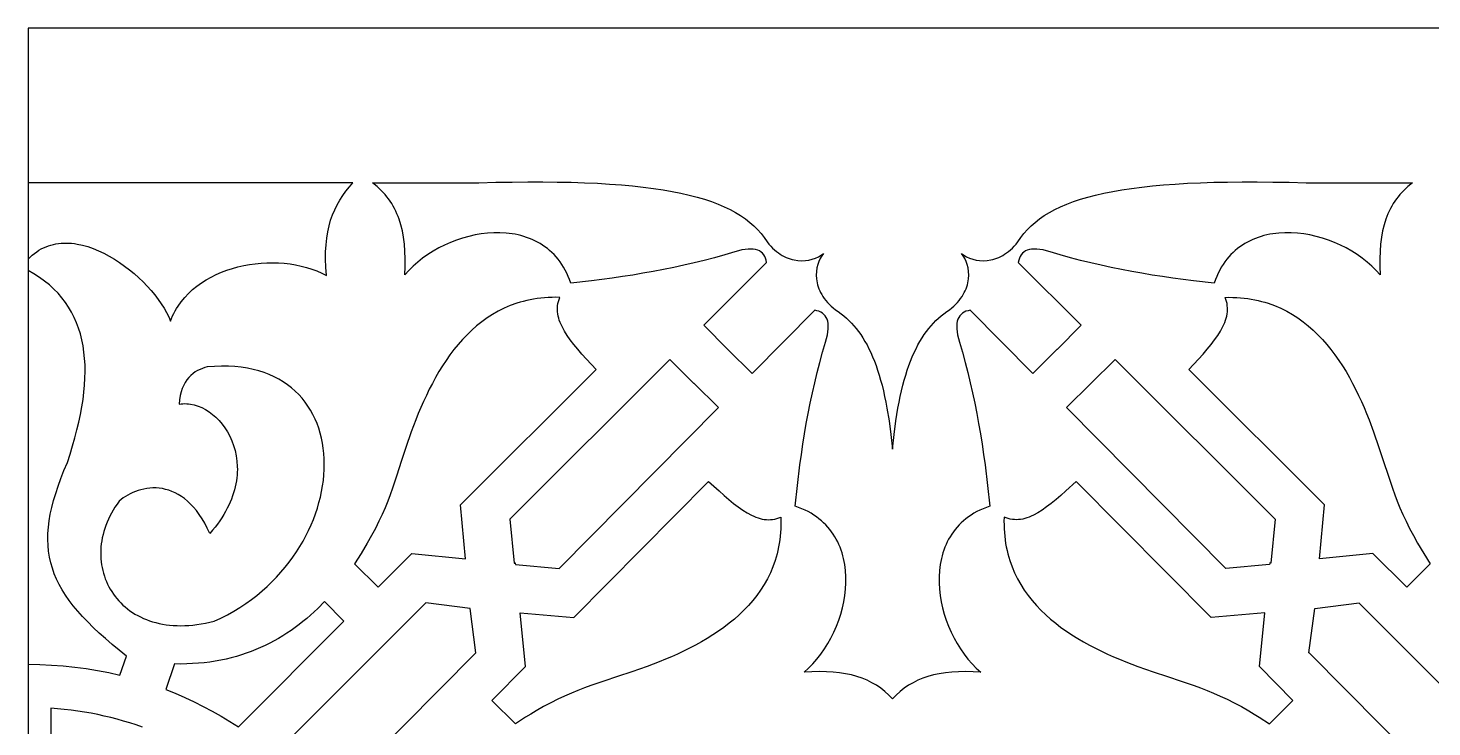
# Model space of a CAD drawing. Extents: x -54 to 62, y -138 to -98.
# Drawn here: x -54.48 to -26.77, y -112 to -98.2 of the extents above; entities that cross this region are included whole.
import ezdxf

# ---------------------------------------------------------------- set-up
doc = ezdxf.new("R2010")
doc.units = 0
doc.header["$MEASUREMENT"] = 0
doc.layers.get('0').update_dxf_attribs({"linetype": 'CONTINUOUS'})
doc.layers.add('LAYER_1', color=18, linetype='CONTINUOUS')

msp = doc.modelspace()

# ---------------------------------------------------------------- linework, layer by layer
msp.add_line((-54.476, -98.203), (-54.476, -138.189))
at = {"layer": 'LAYER_1'}
for points in [[(61.942, -98.203), (-54.476, -98.203)], [(-49.205, -114.137), (-45.648, -110.545), (-45.638, -110.533), (-45.75, -109.659), (-46.625, -109.551), (-46.637, -109.561), (-50.21, -113.138)], [(-25.63, -114.137), (-29.188, -110.545), (-29.198, -110.533), (-29.085, -109.659), (-28.211, -109.551), (-28.199, -109.561), (-24.625, -113.138)], [(-52.217, -112.002), (-52.34, -111.96), (-52.465, -111.92), (-52.59, -111.882), (-52.717, -111.846), (-52.844, -111.813), (-52.972, -111.783), (-53.101, -111.755), (-53.232, -111.729), (-53.363, -111.706), (-53.494, -111.686), (-53.627, -111.668), (-53.761, -111.653), (-53.895, -111.64), (-54.03, -111.63), (-54.03, -112.247)]]:
    msp.add_lwpolyline(points, dxfattribs=at)
for points in [[(-53.296, -101.255), (-54.35, -101.255), (-54.476, -101.255), (-54.476, -102.766), (-54.435, -102.725), (-54.393, -102.686), (-54.35, -102.651), (-54.306, -102.619), (-54.261, -102.59), (-54.216, -102.563), (-54.169, -102.54), (-54.122, -102.519), (-54.074, -102.501), (-54.025, -102.486), (-53.976, -102.473), (-53.926, -102.463), (-53.875, -102.455), (-53.824, -102.45), (-53.773, -102.447), (-53.721, -102.447), (-53.668, -102.448), (-53.616, -102.452), (-53.563, -102.458), (-53.51, -102.466), (-53.403, -102.488), (-53.296, -102.518), (-53.19, -102.555), (-53.083, -102.599), (-52.978, -102.648), (-52.873, -102.704), (-52.77, -102.765), (-52.669, -102.83), (-52.571, -102.9), (-52.475, -102.974), (-52.382, -103.051), (-52.292, -103.131), (-52.206, -103.213), (-52.124, -103.298), (-52.047, -103.384), (-51.975, -103.471), (-51.908, -103.558), (-51.847, -103.646), (-51.792, -103.733), (-51.743, -103.819), (-51.701, -103.904), (-51.666, -103.988), (-51.645, -103.936), (-51.623, -103.885), (-51.598, -103.835), (-51.572, -103.786), (-51.545, -103.739), (-51.516, -103.693), (-51.452, -103.604), (-51.383, -103.52), (-51.309, -103.441), (-51.229, -103.367), (-51.144, -103.298), (-51.055, -103.234), (-50.961, -103.174), (-50.864, -103.119), (-50.763, -103.069), (-50.66, -103.024), (-50.553, -102.984), (-50.444, -102.948), (-50.334, -102.917), (-50.221, -102.892), (-50.108, -102.871), (-49.993, -102.854), (-49.878, -102.843), (-49.763, -102.837), (-49.647, -102.835), (-49.533, -102.838), (-49.419, -102.847), (-49.307, -102.86), (-49.196, -102.877), (-49.087, -102.9), (-48.98, -102.928), (-48.876, -102.96), (-48.775, -102.997), (-48.677, -103.039), (-48.584, -103.086), (-48.597, -102.922), (-48.604, -102.767), (-48.604, -102.62), (-48.596, -102.482), (-48.583, -102.351), (-48.563, -102.226), (-48.537, -102.109), (-48.505, -101.997), (-48.467, -101.89), (-48.424, -101.789), (-48.376, -101.692), (-48.323, -101.599), (-48.265, -101.509), (-48.202, -101.422), (-48.135, -101.337), (-48.064, -101.255), (-49.95, -101.255)], [(-37.418, -111.446), (-37.491, -111.37), (-37.569, -111.3), (-37.649, -111.235), (-37.734, -111.177), (-37.823, -111.125), (-37.917, -111.078), (-38.015, -111.038), (-38.119, -111.003), (-38.227, -110.973), (-38.342, -110.949), (-38.462, -110.931), (-38.588, -110.917), (-38.721, -110.91), (-38.861, -110.907), (-39.007, -110.909), (-39.161, -110.917), (-39.072, -110.837), (-38.988, -110.751), (-38.908, -110.659), (-38.832, -110.561), (-38.76, -110.459), (-38.694, -110.353), (-38.632, -110.243), (-38.576, -110.129), (-38.525, -110.012), (-38.479, -109.893), (-38.44, -109.772), (-38.406, -109.65), (-38.379, -109.526), (-38.358, -109.403), (-38.344, -109.279), (-38.337, -109.155), (-38.337, -109.033), (-38.344, -108.912), (-38.359, -108.793), (-38.37, -108.734), (-38.382, -108.676), (-38.396, -108.619), (-38.413, -108.562), (-38.431, -108.507), (-38.451, -108.452), (-38.474, -108.398), (-38.499, -108.346), (-38.526, -108.294), (-38.555, -108.243), (-38.586, -108.194), (-38.619, -108.146), (-38.655, -108.099), (-38.693, -108.054), (-38.733, -108.01), (-38.776, -107.968), (-38.821, -107.927), (-38.868, -107.888), (-38.918, -107.85), (-38.971, -107.815), (-39.025, -107.781), (-39.083, -107.749), (-39.143, -107.719), (-39.205, -107.691), (-39.27, -107.665), (-39.337, -107.641), (-39.294, -107.232), (-39.244, -106.824), (-39.216, -106.621), (-39.186, -106.418), (-39.153, -106.215), (-39.119, -106.012), (-39.081, -105.81), (-39.041, -105.608), (-38.999, -105.406), (-38.953, -105.204), (-38.905, -105.003), (-38.853, -104.802), (-38.798, -104.601), (-38.739, -104.401), (-38.719, -104.328), (-38.703, -104.26), (-38.692, -104.197), (-38.686, -104.138), (-38.685, -104.084), (-38.688, -104.035), (-38.696, -103.99), (-38.708, -103.95), (-38.725, -103.914), (-38.745, -103.882), (-38.77, -103.854), (-38.799, -103.83), (-38.831, -103.81), (-38.868, -103.794), (-38.908, -103.782), (-38.952, -103.774), (-40.185, -105.021), (-40.664, -104.549), (-40.666, -104.546), (-41.142, -104.069), (-39.901, -102.829), (-39.91, -102.786), (-39.922, -102.746), (-39.938, -102.71), (-39.958, -102.677), (-39.982, -102.649), (-40.01, -102.624), (-40.042, -102.603), (-40.078, -102.587), (-40.119, -102.575), (-40.164, -102.568), (-40.213, -102.565), (-40.267, -102.566), (-40.325, -102.573), (-40.388, -102.584), (-40.456, -102.6), (-40.529, -102.621), (-40.729, -102.68), (-40.93, -102.736), (-41.131, -102.789), (-41.332, -102.839), (-41.533, -102.885), (-41.734, -102.929), (-41.936, -102.97), (-42.138, -103.008), (-42.341, -103.044), (-42.543, -103.078), (-42.746, -103.109), (-42.95, -103.138), (-43.357, -103.19), (-43.766, -103.236), (-43.79, -103.168), (-43.816, -103.104), (-43.845, -103.041), (-43.875, -102.982), (-43.908, -102.925), (-43.942, -102.87), (-43.978, -102.818), (-44.015, -102.768), (-44.055, -102.721), (-44.096, -102.676), (-44.138, -102.634), (-44.183, -102.593), (-44.228, -102.556), (-44.275, -102.52), (-44.323, -102.487), (-44.373, -102.456), (-44.423, -102.427), (-44.475, -102.401), (-44.528, -102.376), (-44.582, -102.354), (-44.637, -102.334), (-44.692, -102.316), (-44.749, -102.3), (-44.806, -102.286), (-44.864, -102.274), (-44.923, -102.264), (-45.042, -102.249), (-45.163, -102.243), (-45.285, -102.243), (-45.409, -102.251), (-45.533, -102.266), (-45.656, -102.287), (-45.78, -102.315), (-45.902, -102.349), (-46.023, -102.389), (-46.141, -102.436), (-46.258, -102.487), (-46.371, -102.544), (-46.481, -102.606), (-46.587, -102.674), (-46.689, -102.746), (-46.786, -102.822), (-46.878, -102.903), (-46.963, -102.988), (-47.043, -103.076), (-47.036, -102.912), (-47.034, -102.756), (-47.039, -102.607), (-47.05, -102.467), (-47.066, -102.333), (-47.089, -102.207), (-47.118, -102.087), (-47.154, -101.974), (-47.174, -101.92), (-47.196, -101.867), (-47.219, -101.815), (-47.244, -101.765), (-47.271, -101.716), (-47.3, -101.669), (-47.33, -101.623), (-47.362, -101.577), (-47.395, -101.533), (-47.43, -101.491), (-47.506, -101.408), (-47.589, -101.33), (-47.678, -101.255), (-45.582, -101.255), (-45.248, -101.247), (-44.926, -101.242), (-44.616, -101.239), (-44.318, -101.239), (-44.032, -101.242), (-43.757, -101.248), (-43.494, -101.257), (-43.241, -101.268), (-42.999, -101.283), (-42.768, -101.3), (-42.548, -101.319), (-42.337, -101.342), (-42.136, -101.368), (-41.945, -101.396), (-41.763, -101.428), (-41.591, -101.462), (-41.427, -101.499), (-41.272, -101.54), (-41.126, -101.583), (-40.988, -101.629), (-40.858, -101.678), (-40.736, -101.731), (-40.621, -101.786), (-40.514, -101.844), (-40.414, -101.906), (-40.32, -101.97), (-40.234, -102.038), (-40.154, -102.108), (-40.08, -102.182), (-40.012, -102.259), (-39.95, -102.339), (-39.893, -102.422), (-39.857, -102.466), (-39.821, -102.507), (-39.784, -102.545), (-39.746, -102.579), (-39.708, -102.611), (-39.67, -102.64), (-39.631, -102.666), (-39.593, -102.69), (-39.554, -102.711), (-39.515, -102.73), (-39.476, -102.746), (-39.437, -102.759), (-39.398, -102.771), (-39.359, -102.78), (-39.283, -102.792), (-39.208, -102.796), (-39.136, -102.793), (-39.066, -102.783), (-39, -102.766), (-38.938, -102.745), (-38.88, -102.718), (-38.827, -102.687), (-38.78, -102.652), (-38.815, -102.699), (-38.846, -102.752), (-38.872, -102.81), (-38.893, -102.873), (-38.909, -102.939), (-38.919, -103.009), (-38.922, -103.081), (-38.917, -103.156), (-38.905, -103.232), (-38.896, -103.271), (-38.884, -103.309), (-38.87, -103.348), (-38.854, -103.387), (-38.835, -103.426), (-38.814, -103.465), (-38.79, -103.504), (-38.764, -103.542), (-38.734, -103.58), (-38.702, -103.618), (-38.667, -103.655), (-38.63, -103.692), (-38.589, -103.728), (-38.545, -103.764), (-38.488, -103.801), (-38.433, -103.841), (-38.38, -103.883), (-38.327, -103.927), (-38.277, -103.975), (-38.227, -104.025), (-38.179, -104.078), (-38.133, -104.133), (-38.088, -104.192), (-38.044, -104.254), (-38.001, -104.319), (-37.96, -104.387), (-37.92, -104.458), (-37.882, -104.532), (-37.845, -104.61), (-37.809, -104.691), (-37.775, -104.776), (-37.742, -104.865), (-37.71, -104.956), (-37.68, -105.052), (-37.651, -105.152), (-37.623, -105.255), (-37.597, -105.362), (-37.572, -105.473), (-37.548, -105.588), (-37.526, -105.708), (-37.485, -105.959), (-37.449, -106.227), (-37.418, -106.514), (-37.387, -106.227), (-37.351, -105.959), (-37.31, -105.708), (-37.287, -105.588), (-37.263, -105.473), (-37.238, -105.362), (-37.212, -105.255), (-37.184, -105.152), (-37.155, -105.052), (-37.125, -104.956), (-37.093, -104.865), (-37.06, -104.776), (-37.026, -104.691), (-36.99, -104.61), (-36.953, -104.532), (-36.915, -104.458), (-36.875, -104.387), (-36.834, -104.319), (-36.792, -104.254), (-36.748, -104.192), (-36.702, -104.133), (-36.656, -104.078), (-36.608, -104.025), (-36.559, -103.975), (-36.508, -103.927), (-36.456, -103.883), (-36.402, -103.841), (-36.347, -103.801), (-36.291, -103.764), (-36.247, -103.728), (-36.206, -103.692), (-36.168, -103.655), (-36.133, -103.618), (-36.101, -103.58), (-36.072, -103.542), (-36.045, -103.504), (-36.021, -103.465), (-36, -103.426), (-35.981, -103.387), (-35.965, -103.348), (-35.951, -103.309), (-35.94, -103.271), (-35.93, -103.232), (-35.918, -103.156), (-35.913, -103.081), (-35.916, -103.009), (-35.926, -102.939), (-35.942, -102.873), (-35.963, -102.81), (-35.99, -102.752), (-36.02, -102.699), (-36.055, -102.652), (-36.008, -102.687), (-35.955, -102.718), (-35.897, -102.745), (-35.835, -102.766), (-35.769, -102.783), (-35.699, -102.793), (-35.627, -102.796), (-35.552, -102.792), (-35.476, -102.78), (-35.437, -102.771), (-35.399, -102.759), (-35.36, -102.746), (-35.321, -102.73), (-35.282, -102.711), (-35.243, -102.69), (-35.204, -102.666), (-35.165, -102.64), (-35.127, -102.611), (-35.089, -102.579), (-35.052, -102.545), (-35.015, -102.507), (-34.978, -102.466), (-34.942, -102.422), (-34.886, -102.339), (-34.823, -102.259), (-34.755, -102.182), (-34.682, -102.108), (-34.601, -102.038), (-34.515, -101.97), (-34.422, -101.906), (-34.321, -101.844), (-34.214, -101.786), (-34.099, -101.731), (-33.977, -101.678), (-33.847, -101.629), (-33.709, -101.583), (-33.563, -101.54), (-33.408, -101.499), (-33.244, -101.462), (-33.072, -101.428), (-32.89, -101.396), (-32.699, -101.368), (-32.498, -101.342), (-32.288, -101.319), (-32.067, -101.3), (-31.836, -101.283), (-31.594, -101.268), (-31.341, -101.257), (-31.078, -101.248), (-30.803, -101.242), (-30.517, -101.239), (-30.219, -101.239), (-29.909, -101.242), (-29.587, -101.247), (-29.253, -101.255), (-27.157, -101.255), (-27.247, -101.33), (-27.329, -101.408), (-27.405, -101.491), (-27.44, -101.533), (-27.474, -101.577), (-27.506, -101.623), (-27.536, -101.669), (-27.564, -101.716), (-27.591, -101.765), (-27.616, -101.815), (-27.639, -101.867), (-27.661, -101.92), (-27.681, -101.974), (-27.717, -102.087), (-27.746, -102.207), (-27.769, -102.333), (-27.785, -102.467), (-27.796, -102.607), (-27.801, -102.756), (-27.799, -102.912), (-27.792, -103.076), (-27.872, -102.988), (-27.958, -102.903), (-28.049, -102.822), (-28.146, -102.746), (-28.248, -102.674), (-28.354, -102.606), (-28.464, -102.544), (-28.578, -102.487), (-28.694, -102.436), (-28.813, -102.389), (-28.933, -102.349), (-29.056, -102.315), (-29.179, -102.287), (-29.303, -102.266), (-29.426, -102.251), (-29.55, -102.243), (-29.672, -102.243), (-29.793, -102.249), (-29.912, -102.264), (-29.971, -102.274), (-30.029, -102.286), (-30.086, -102.3), (-30.143, -102.316), (-30.199, -102.334), (-30.253, -102.354), (-30.307, -102.376), (-30.36, -102.401), (-30.412, -102.427), (-30.463, -102.456), (-30.512, -102.487), (-30.56, -102.52), (-30.607, -102.556), (-30.653, -102.593), (-30.697, -102.634), (-30.739, -102.676), (-30.78, -102.721), (-30.82, -102.768), (-30.857, -102.818), (-30.893, -102.87), (-30.928, -102.925), (-30.96, -102.982), (-30.99, -103.041), (-31.019, -103.104), (-31.045, -103.168), (-31.07, -103.236), (-31.478, -103.19), (-31.886, -103.138), (-32.089, -103.109), (-32.292, -103.078), (-32.494, -103.044), (-32.697, -103.008), (-32.899, -102.97), (-33.101, -102.929), (-33.302, -102.885), (-33.504, -102.839), (-33.705, -102.789), (-33.905, -102.736), (-34.106, -102.68), (-34.306, -102.621), (-34.379, -102.6), (-34.447, -102.584), (-34.51, -102.573), (-34.568, -102.566), (-34.622, -102.565), (-34.671, -102.568), (-34.716, -102.575), (-34.757, -102.587), (-34.793, -102.603), (-34.825, -102.624), (-34.853, -102.649), (-34.877, -102.677), (-34.897, -102.71), (-34.913, -102.746), (-34.926, -102.786), (-34.934, -102.829), (-33.694, -104.069), (-34.169, -104.546), (-34.172, -104.549), (-34.65, -105.021), (-35.884, -103.774), (-35.927, -103.782), (-35.967, -103.794), (-36.004, -103.81), (-36.036, -103.83), (-36.065, -103.854), (-36.09, -103.882), (-36.11, -103.914), (-36.127, -103.95), (-36.139, -103.99), (-36.147, -104.035), (-36.15, -104.084), (-36.149, -104.138), (-36.143, -104.197), (-36.132, -104.26), (-36.116, -104.328), (-36.096, -104.401), (-36.037, -104.601), (-35.982, -104.802), (-35.931, -105.003), (-35.882, -105.204), (-35.837, -105.406), (-35.794, -105.608), (-35.754, -105.81), (-35.717, -106.012), (-35.682, -106.215), (-35.65, -106.418), (-35.619, -106.621), (-35.591, -106.824), (-35.541, -107.232), (-35.498, -107.641), (-35.565, -107.665), (-35.63, -107.691), (-35.693, -107.719), (-35.752, -107.749), (-35.81, -107.781), (-35.865, -107.815), (-35.917, -107.85), (-35.967, -107.888), (-36.014, -107.927), (-36.059, -107.968), (-36.102, -108.01), (-36.142, -108.054), (-36.18, -108.099), (-36.216, -108.146), (-36.249, -108.194), (-36.281, -108.243), (-36.31, -108.294), (-36.337, -108.346), (-36.361, -108.398), (-36.384, -108.452), (-36.404, -108.507), (-36.423, -108.562), (-36.439, -108.619), (-36.453, -108.676), (-36.466, -108.734), (-36.476, -108.793), (-36.491, -108.912), (-36.498, -109.033), (-36.498, -109.155), (-36.491, -109.279), (-36.477, -109.403), (-36.456, -109.526), (-36.429, -109.65), (-36.396, -109.772), (-36.356, -109.893), (-36.311, -110.012), (-36.26, -110.129), (-36.203, -110.243), (-36.142, -110.353), (-36.075, -110.459), (-36.004, -110.561), (-35.928, -110.659), (-35.847, -110.751), (-35.763, -110.837), (-35.674, -110.917), (-35.828, -110.909), (-35.975, -110.907), (-36.114, -110.91), (-36.247, -110.917), (-36.373, -110.931), (-36.494, -110.949), (-36.608, -110.973), (-36.717, -111.003), (-36.82, -111.038), (-36.918, -111.078), (-37.012, -111.125), (-37.101, -111.177), (-37.186, -111.235), (-37.267, -111.3), (-37.344, -111.37)], [(-54.476, -110.762), (-54.242, -110.765), (-54.011, -110.776), (-53.781, -110.793), (-53.553, -110.817), (-53.328, -110.847), (-53.105, -110.884), (-52.885, -110.927), (-52.667, -110.976), (-52.534, -110.601), (-52.68, -110.484), (-52.819, -110.369), (-52.95, -110.256), (-53.074, -110.145), (-53.19, -110.035), (-53.299, -109.927), (-53.401, -109.82), (-53.496, -109.714), (-53.583, -109.609), (-53.663, -109.503), (-53.737, -109.398), (-53.803, -109.293), (-53.862, -109.188), (-53.914, -109.081), (-53.959, -108.974), (-53.997, -108.866), (-54.029, -108.756), (-54.053, -108.645), (-54.071, -108.532), (-54.082, -108.417), (-54.086, -108.299), (-54.084, -108.179), (-54.075, -108.056), (-54.059, -107.93), (-54.037, -107.8), (-54.008, -107.667), (-53.973, -107.53), (-53.931, -107.389), (-53.883, -107.243), (-53.829, -107.093), (-53.768, -106.938), (-53.701, -106.778), (-53.647, -106.614), (-53.597, -106.452), (-53.552, -106.293), (-53.511, -106.136), (-53.474, -105.982), (-53.442, -105.831), (-53.414, -105.682), (-53.392, -105.536), (-53.374, -105.393), (-53.361, -105.253), (-53.353, -105.116), (-53.35, -104.982), (-53.352, -104.851), (-53.36, -104.723), (-53.373, -104.598), (-53.391, -104.476), (-53.414, -104.357), (-53.443, -104.242), (-53.478, -104.129), (-53.519, -104.02), (-53.565, -103.915), (-53.617, -103.813), (-53.675, -103.714), (-53.739, -103.619), (-53.809, -103.527), (-53.885, -103.439), (-53.967, -103.355), (-54.056, -103.274), (-54.151, -103.197), (-54.253, -103.124), (-54.361, -103.055), (-54.476, -102.989)], [(-48.031, -108.779), (-47.569, -109.24), (-46.901, -108.576), (-45.842, -108.677), (-45.943, -107.616), (-43.267, -104.94), (-43.458, -104.736), (-43.546, -104.638), (-43.629, -104.543), (-43.705, -104.45), (-43.775, -104.359), (-43.838, -104.27), (-43.893, -104.183), (-43.939, -104.097), (-43.959, -104.055), (-43.977, -104.013), (-43.992, -103.971), (-44.005, -103.929), (-44.015, -103.888), (-44.023, -103.847), (-44.028, -103.805), (-44.03, -103.765), (-44.029, -103.724), (-44.026, -103.683), (-44.019, -103.642), (-44.009, -103.601), (-43.997, -103.561), (-43.981, -103.52), (-44.059, -103.518), (-44.135, -103.519), (-44.21, -103.522), (-44.284, -103.527), (-44.357, -103.534), (-44.428, -103.543), (-44.499, -103.554), (-44.568, -103.567), (-44.636, -103.581), (-44.703, -103.598), (-44.768, -103.616), (-44.833, -103.636), (-44.959, -103.682), (-45.08, -103.734), (-45.197, -103.792), (-45.31, -103.856), (-45.418, -103.926), (-45.523, -104.002), (-45.624, -104.082), (-45.72, -104.167), (-45.813, -104.257), (-45.903, -104.351), (-45.989, -104.449), (-46.071, -104.55), (-46.15, -104.655), (-46.226, -104.762), (-46.298, -104.872), (-46.368, -104.985), (-46.434, -105.1), (-46.498, -105.216), (-46.558, -105.334), (-46.616, -105.453), (-46.672, -105.573), (-46.725, -105.693), (-46.775, -105.814), (-46.823, -105.935), (-46.913, -106.174), (-47.018, -106.48), (-47.111, -106.762), (-47.197, -107.029), (-47.284, -107.287), (-47.33, -107.415), (-47.379, -107.543), (-47.432, -107.673), (-47.489, -107.805), (-47.552, -107.94), (-47.621, -108.079), (-47.697, -108.222), (-47.781, -108.371), (-47.904, -108.577)], [(-26.804, -108.779), (-27.266, -109.24), (-27.935, -108.576), (-28.993, -108.677), (-28.892, -107.616), (-31.568, -104.94), (-31.377, -104.736), (-31.289, -104.638), (-31.206, -104.543), (-31.13, -104.45), (-31.06, -104.359), (-30.997, -104.27), (-30.942, -104.183), (-30.896, -104.097), (-30.876, -104.055), (-30.858, -104.013), (-30.843, -103.971), (-30.83, -103.929), (-30.82, -103.888), (-30.813, -103.847), (-30.808, -103.805), (-30.805, -103.765), (-30.806, -103.724), (-30.81, -103.683), (-30.816, -103.642), (-30.826, -103.601), (-30.838, -103.561), (-30.854, -103.52), (-30.777, -103.518), (-30.7, -103.519), (-30.625, -103.522), (-30.551, -103.527), (-30.478, -103.534), (-30.407, -103.543), (-30.336, -103.554), (-30.267, -103.567), (-30.199, -103.581), (-30.133, -103.598), (-30.067, -103.616), (-30.002, -103.636), (-29.877, -103.682), (-29.755, -103.734), (-29.638, -103.792), (-29.526, -103.856), (-29.417, -103.926), (-29.312, -104.002), (-29.212, -104.082), (-29.115, -104.167), (-29.022, -104.257), (-28.932, -104.351), (-28.847, -104.449), (-28.764, -104.55), (-28.685, -104.655), (-28.609, -104.762), (-28.537, -104.872), (-28.467, -104.985), (-28.401, -105.1), (-28.337, -105.216), (-28.277, -105.334), (-28.219, -105.453), (-28.163, -105.573), (-28.11, -105.693), (-28.06, -105.814), (-28.012, -105.935), (-27.922, -106.174), (-27.817, -106.48), (-27.725, -106.762), (-27.638, -107.029), (-27.551, -107.287), (-27.505, -107.415), (-27.456, -107.543), (-27.403, -107.673), (-27.346, -107.805), (-27.283, -107.94), (-27.214, -108.079), (-27.138, -108.222), (-27.054, -108.371), (-26.931, -108.577)], [(-51.495, -105.629), (-51.458, -105.623), (-51.421, -105.619), (-51.383, -105.617), (-51.346, -105.618), (-51.308, -105.621), (-51.27, -105.625), (-51.195, -105.641), (-51.12, -105.664), (-51.046, -105.694), (-50.973, -105.732), (-50.902, -105.777), (-50.834, -105.829), (-50.768, -105.886), (-50.705, -105.95), (-50.646, -106.02), (-50.591, -106.095), (-50.54, -106.175), (-50.494, -106.261), (-50.454, -106.351), (-50.419, -106.445), (-50.391, -106.543), (-50.369, -106.645), (-50.354, -106.75), (-50.347, -106.859), (-50.346, -106.914), (-50.348, -106.97), (-50.351, -107.027), (-50.357, -107.084), (-50.365, -107.142), (-50.375, -107.201), (-50.388, -107.26), (-50.402, -107.319), (-50.42, -107.379), (-50.439, -107.439), (-50.462, -107.5), (-50.487, -107.561), (-50.514, -107.622), (-50.545, -107.683), (-50.578, -107.745), (-50.614, -107.807), (-50.652, -107.869), (-50.694, -107.931), (-50.739, -107.993), (-50.786, -108.055), (-50.837, -108.117), (-50.891, -108.179), (-50.94, -108.074), (-50.99, -107.977), (-51.043, -107.888), (-51.097, -107.805), (-51.153, -107.729), (-51.21, -107.66), (-51.269, -107.598), (-51.328, -107.542), (-51.389, -107.492), (-51.45, -107.448), (-51.512, -107.41), (-51.575, -107.377), (-51.637, -107.349), (-51.7, -107.326), (-51.763, -107.309), (-51.826, -107.295), (-51.889, -107.287), (-51.95, -107.282), (-52.012, -107.282), (-52.072, -107.285), (-52.132, -107.292), (-52.19, -107.302), (-52.248, -107.315), (-52.303, -107.331), (-52.358, -107.35), (-52.41, -107.371), (-52.461, -107.395), (-52.509, -107.421), (-52.555, -107.449), (-52.599, -107.478), (-52.641, -107.509), (-52.679, -107.541), (-52.721, -107.599), (-52.761, -107.658), (-52.797, -107.718), (-52.831, -107.778), (-52.863, -107.838), (-52.891, -107.898), (-52.918, -107.959), (-52.941, -108.02), (-52.962, -108.08), (-52.981, -108.141), (-52.997, -108.202), (-53.011, -108.263), (-53.022, -108.324), (-53.031, -108.384), (-53.037, -108.444), (-53.041, -108.504), (-53.042, -108.564), (-53.041, -108.623), (-53.038, -108.682), (-53.033, -108.74), (-53.025, -108.797), (-53.015, -108.854), (-53.002, -108.91), (-52.988, -108.966), (-52.971, -109.02), (-52.952, -109.074), (-52.931, -109.127), (-52.908, -109.179), (-52.882, -109.23), (-52.855, -109.279), (-52.825, -109.328), (-52.793, -109.375), (-52.759, -109.421), (-52.723, -109.466), (-52.686, -109.509), (-52.646, -109.551), (-52.604, -109.592), (-52.56, -109.631), (-52.514, -109.668), (-52.467, -109.704), (-52.417, -109.737), (-52.366, -109.77), (-52.313, -109.8), (-52.257, -109.828), (-52.201, -109.855), (-52.142, -109.879), (-52.081, -109.901), (-52.019, -109.922), (-51.955, -109.94), (-51.89, -109.956), (-51.822, -109.969), (-51.753, -109.98), (-51.683, -109.989), (-51.61, -109.995), (-51.536, -109.999), (-51.461, -110), (-51.384, -109.999), (-51.305, -109.995), (-51.225, -109.988), (-51.143, -109.979), (-51.06, -109.966), (-50.975, -109.951), (-50.889, -109.932), (-50.802, -109.911), (-50.67, -109.849), (-50.542, -109.783), (-50.417, -109.713), (-50.297, -109.64), (-50.181, -109.564), (-50.07, -109.484), (-49.962, -109.401), (-49.858, -109.315), (-49.759, -109.227), (-49.663, -109.136), (-49.572, -109.042), (-49.485, -108.946), (-49.402, -108.848), (-49.323, -108.749), (-49.248, -108.647), (-49.178, -108.544), (-49.112, -108.439), (-49.05, -108.334), (-48.992, -108.227), (-48.939, -108.119), (-48.889, -108.01), (-48.844, -107.901), (-48.803, -107.791), (-48.767, -107.681), (-48.735, -107.571), (-48.707, -107.46), (-48.683, -107.35), (-48.664, -107.241), (-48.649, -107.132), (-48.639, -107.023), (-48.632, -106.915), (-48.631, -106.809), (-48.633, -106.703), (-48.64, -106.599), (-48.651, -106.496), (-48.667, -106.395), (-48.687, -106.296), (-48.712, -106.199), (-48.741, -106.104), (-48.774, -106.011), (-48.812, -105.92), (-48.854, -105.833), (-48.901, -105.748), (-48.953, -105.666), (-49.008, -105.587), (-49.069, -105.511), (-49.134, -105.439), (-49.203, -105.37), (-49.277, -105.305), (-49.356, -105.244), (-49.439, -105.187), (-49.526, -105.135), (-49.619, -105.086), (-49.716, -105.043), (-49.817, -105.004), (-49.923, -104.97), (-50.034, -104.941), (-50.149, -104.917), (-50.269, -104.899), (-50.394, -104.886), (-50.523, -104.879), (-50.657, -104.877), (-50.796, -104.882), (-50.939, -104.893), (-50.987, -104.906), (-51.036, -104.921), (-51.083, -104.941), (-51.13, -104.964), (-51.176, -104.991), (-51.22, -105.023), (-51.262, -105.059), (-51.303, -105.1), (-51.34, -105.146), (-51.374, -105.197), (-51.405, -105.253), (-51.432, -105.316), (-51.455, -105.384), (-51.474, -105.459), (-51.487, -105.541)], [(-41.332, -105.221), (-41.335, -105.218), (-41.811, -104.743), (-44.971, -107.899), (-44.885, -108.763), (-44.863, -108.766), (-44.862, -108.764), (-44.861, -108.766), (-44.86, -108.766), (-44.861, -108.768), (-44.859, -108.79), (-43.994, -108.87), (-40.854, -105.694)], [(-33.503, -105.221), (-33.5, -105.218), (-33.025, -104.743), (-29.865, -107.899), (-29.95, -108.763), (-29.972, -108.766), (-29.973, -108.764), (-29.974, -108.766), (-29.976, -108.766), (-29.974, -108.768), (-29.976, -108.79), (-30.841, -108.87), (-33.981, -105.694)], [(-44.858, -111.936), (-45.321, -111.476), (-44.661, -110.804), (-44.768, -109.746), (-43.706, -109.841), (-41.045, -107.151), (-40.839, -107.341), (-40.741, -107.428), (-40.645, -107.511), (-40.552, -107.587), (-40.46, -107.656), (-40.371, -107.719), (-40.284, -107.773), (-40.198, -107.819), (-40.155, -107.839), (-40.113, -107.856), (-40.071, -107.871), (-40.03, -107.884), (-39.988, -107.894), (-39.947, -107.901), (-39.906, -107.906), (-39.865, -107.908), (-39.824, -107.907), (-39.783, -107.903), (-39.742, -107.896), (-39.702, -107.887), (-39.661, -107.874), (-39.62, -107.858), (-39.618, -107.935), (-39.619, -108.012), (-39.621, -108.087), (-39.626, -108.161), (-39.632, -108.234), (-39.641, -108.305), (-39.652, -108.376), (-39.664, -108.445), (-39.678, -108.513), (-39.695, -108.58), (-39.713, -108.646), (-39.732, -108.71), (-39.777, -108.836), (-39.828, -108.958), (-39.886, -109.075), (-39.95, -109.188), (-40.019, -109.297), (-40.094, -109.402), (-40.174, -109.503), (-40.259, -109.6), (-40.348, -109.694), (-40.441, -109.784), (-40.538, -109.87), (-40.639, -109.953), (-40.744, -110.033), (-40.851, -110.109), (-40.961, -110.182), (-41.073, -110.252), (-41.187, -110.319), (-41.303, -110.383), (-41.421, -110.444), (-41.539, -110.503), (-41.659, -110.559), (-41.779, -110.613), (-41.9, -110.664), (-42.02, -110.712), (-42.259, -110.803), (-42.564, -110.91), (-42.846, -111.004), (-43.112, -111.092), (-43.37, -111.181), (-43.498, -111.228), (-43.626, -111.277), (-43.755, -111.331), (-43.887, -111.389), (-44.021, -111.452), (-44.16, -111.521), (-44.303, -111.598), (-44.452, -111.683), (-44.555, -111.745), (-44.657, -111.808)], [(-29.977, -111.936), (-29.514, -111.476), (-30.174, -110.804), (-30.068, -109.746), (-31.129, -109.841), (-33.791, -107.151), (-33.996, -107.341), (-34.094, -107.428), (-34.19, -107.511), (-34.284, -107.587), (-34.375, -107.656), (-34.464, -107.719), (-34.551, -107.773), (-34.637, -107.819), (-34.68, -107.839), (-34.722, -107.856), (-34.764, -107.871), (-34.806, -107.884), (-34.847, -107.894), (-34.888, -107.901), (-34.93, -107.906), (-34.971, -107.908), (-35.011, -107.907), (-35.052, -107.903), (-35.093, -107.896), (-35.134, -107.887), (-35.174, -107.874), (-35.215, -107.858), (-35.217, -107.935), (-35.216, -108.012), (-35.214, -108.087), (-35.209, -108.161), (-35.203, -108.234), (-35.194, -108.305), (-35.184, -108.376), (-35.171, -108.445), (-35.157, -108.513), (-35.141, -108.58), (-35.123, -108.646), (-35.103, -108.71), (-35.058, -108.836), (-35.007, -108.958), (-34.949, -109.075), (-34.885, -109.188), (-34.816, -109.297), (-34.741, -109.402), (-34.661, -109.503), (-34.577, -109.6), (-34.487, -109.694), (-34.394, -109.784), (-34.297, -109.87), (-34.196, -109.953), (-34.092, -110.033), (-33.984, -110.109), (-33.875, -110.182), (-33.762, -110.252), (-33.648, -110.319), (-33.532, -110.383), (-33.414, -110.444), (-33.296, -110.503), (-33.176, -110.559), (-33.056, -110.613), (-32.936, -110.664), (-32.815, -110.712), (-32.576, -110.803), (-32.271, -110.91), (-31.989, -111.004), (-31.723, -111.092), (-31.465, -111.181), (-31.337, -111.228), (-31.209, -111.277), (-31.08, -111.331), (-30.948, -111.389), (-30.814, -111.452), (-30.675, -111.521), (-30.532, -111.598), (-30.384, -111.683), (-30.28, -111.745), (-30.179, -111.808)], [(-48.243, -109.911), (-48.624, -109.525), (-48.761, -109.662), (-48.832, -109.729), (-48.904, -109.794), (-48.978, -109.857), (-49.053, -109.919), (-49.129, -109.979), (-49.207, -110.037), (-49.286, -110.094), (-49.367, -110.148), (-49.45, -110.2), (-49.534, -110.251), (-49.62, -110.299), (-49.707, -110.346), (-49.796, -110.39), (-49.887, -110.432), (-49.979, -110.471), (-50.073, -110.509), (-50.169, -110.543), (-50.267, -110.576), (-50.366, -110.606), (-50.467, -110.633), (-50.57, -110.658), (-50.675, -110.68), (-50.782, -110.7), (-50.891, -110.717), (-51.002, -110.73), (-51.114, -110.741), (-51.229, -110.749), (-51.345, -110.755), (-51.464, -110.757), (-51.585, -110.755), (-51.759, -111.26), (-51.571, -111.335), (-51.384, -111.416), (-51.201, -111.501), (-51.02, -111.592), (-50.842, -111.687), (-50.667, -111.786), (-50.494, -111.889), (-50.323, -111.995)]]:
    msp.add_lwpolyline(points, close=True, dxfattribs=at)

doc.saveas('drawing.dxf')
